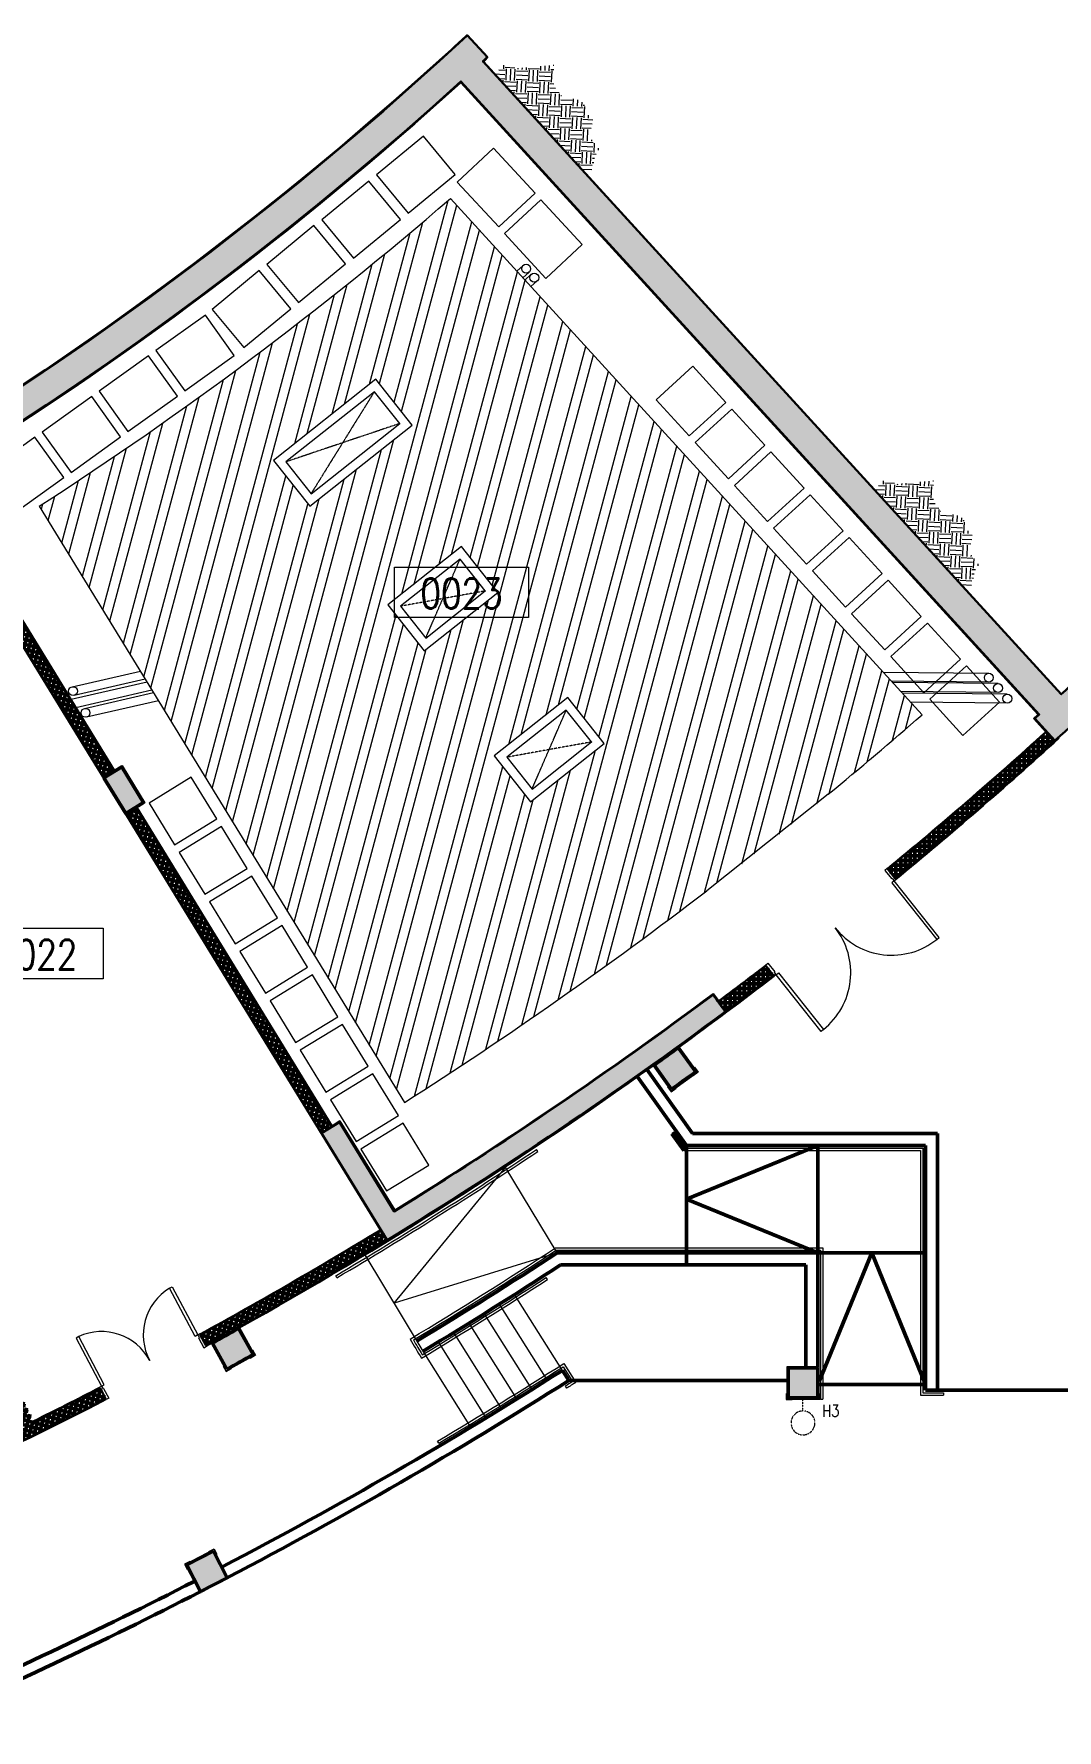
# Model space of a CAD drawing. Header units: inches. Extents: x 228171 to 360635, y 96017 to 200731.
# Drawn here: x 278700 to 295828, y 114907 to 143288 of the extents above; entities that cross this region are included whole.
import ezdxf
from ezdxf.enums import TextEntityAlignment as Align

# ---------------------------------------------------------------- set-up
doc = ezdxf.new("R2010")
doc.units = ezdxf.units.IN
doc.header["$MEASUREMENT"] = 0
doc.linetypes.add('Lower Floor$0$HIDDEN2', pattern=[4.762499999999999, 3.175, -1.5875])
for name, color, linetype, lineweight in [('COLUMN - Lower Floor$0$A-G250-M-Walls-Concrete', 251, 'Continuous', 30), ('COLUMN - Lower Floor$0$A-G26-M-Columns-Concrete', 251, 'Continuous', 50), ('COLUMN - Lower Floor$0$A-G262-H-Columns', 251, 'Continuous', 9), ('Lower Floor$0$A-G23-M-Stairs-Concrete', 251, 'Continuous', 15), ('Lower Floor$0$A-G23-M-Stairs-Railings', 251, 'Continuous', 15), ('Lower Floor$0$A-G250-G-Walls-Low-Level', 251, 'Continuous', 15), ('Lower Floor$0$A-G250-M-Walls-Blockwork', 251, 'Continuous', 25), ('Lower Floor$0$A-G251-H-External-Walls', 251, 'Continuous', 5), ('Lower Floor$0$A-G252-H-Internal-Walls', 251, 'Continuous', 9), ('Lower Floor$0$A-G312-M-Wall-Finish-Plaster', 7, 'Continuous', 15), ('Lower Floor$0$A-G322-M-Door', 251, 'Continuous', 15), ('Lower Floor$0$A-G331-M-Floor-Finish-Raised-Floor', 251, 'Continuous', 5), ('Lower Floor$0$A-G4-M-Furniture-and-Fittings', 251, 'Continuous', 9), ('Lower Floor$0$A-G52-M-Plinth', 251, 'Continuous', 9), ('Lower Floor$0$A-G541-M-Wall-Lights-100', 251, 'Lower Floor$0$HIDDEN2', 9), ('Lower Floor$0$Z-Z001-S-Room-Name-Identification-250', 7, 'Continuous', 25)]:
    doc.layers.add(name, color=color, linetype=linetype, lineweight=lineweight)
doc.layers.add('Lower Floor$0$A-G541-M-Light-Symbol-Text-100', color=251, linetype='Continuous', lineweight=9, plot=False)
doc.layers.add('Z-Z020-A-Xref', color=7, linetype='Continuous')
doc.styles.add('Lower Floor$0$ST1', font='romans.shx', dxfattribs={"width": 0.8})
doc.styles.add('Lower Floor$0$Tag-RomanS', font='romans.shx', dxfattribs={"width": 0.8})
pattern_1 = [(74.99999999999999, (189220.6348981593, 257263.1440931406), (-76.6703624616948, 20.54376170501259), []), (165, (189220.6348981593, 257263.1440931406), (-20.54376170501259, -76.6703624616948), [])]

# ---------------------------------------------------------------- blocks, each defined once
blk = doc.blocks.new('COLUMN - Lower Floor')
at = {"layer": 'COLUMN - Lower Floor$0$A-G262-H-Columns'}
h = blk.add_hatch(color=256, dxfattribs=at)
edge = h.paths.add_edge_path()
edge.add_line((106571.4027449501, -125799.3185053534), (106234.0683205308, -125430.2583901323))
edge.add_arc((102341.0462987949, -121096.8717561632), 5825.277691336474, 311.9358469682542, 312.9210573471135)
edge.add_line((106308.0024286237, -125362.6799146715), (96627.08900819754, -114771.3380799699))
edge.add_arc((56495.3209119322, -70488.6315864771), 59762.16951317318, 273.69945726336533, 312.18484493445754, ccw=False)
edge.add_line((60351.34673700081, -130126.2704545414), (60317.03077675416, -129627.4494296513))
edge.add_arc((60383.57363976126, -130250.0620803192), 626.1584986158333, 93.14673319082681, 96.10043358758338, ccw=False)
edge.add_line((60349.20176513685, -129624.8476853924), (59990.61784737064, -120498.2998416004))
edge.add_arc((56500.0000001071, -70500.00000211783), 50119.99999794934, 273.9936094258472, 274.5655538404867)
edge.add_line((60489.53433304247, -120460.9649207498), (60846.28680035006, -129540.921543872))
edge.add_line((60846.28680035006, -129540.921543872), (60848.22570328874, -129590.2699189861))
edge.add_line((60848.22570328874, -129590.2699189861), (60865.68262515709, -129588.9564758671))
edge.add_arc((56510.70640131131, -70524.85277099216), 59224.43891140279, 274.2169614198618, 312.4371350071279)
edge.add_arc((46192.77479933143, -59289.52994008036), 74478.66135809133, 312.4628601116419, 312.7308167146163)
edge.add_line((96730.63152723186, -113997.8111691909), (97070.11628814542, -114364.8659122147))
edge.add_arc((25113.18461643915, -36539.56229705857), 105993.2917613084, 312.70160766514755, 312.75633564998884, ccw=False)
edge.add_line((96995.74602546776, -114433.5624747043), (106677.3316523645, -125025.6397326253))
edge.add_arc((56499.9999999864, -70500.00000007491), 74099.9999999772, 312.6218763195522, 314.9619633340324)
edge.add_line((108861.8166622479, -122931.3852175602), (109231.813393814, -123268.511976396))
edge.add_arc((56500.00000002368, -70500.00000011356), 74599.99999992352, 312.1596275781986, 314.98006950406335, ccw=False)
edge.add_line((106571.4027449501, -125799.3185053534), (106571.4027449499, -125799.3185053533))
edge.add_line((106571.4027449499, -125799.3185053533), (106571.4027449501, -125799.3185053534))
for points in [[(90949.87240858328, -126238.6258388063), (90651.44836263858, -126421.5003553525), (91017.19739573094, -127018.3484472419), (91315.62144167564, -126835.4739306957)], [(102603.598372458, -136296.8811099902), (102103.598372458, -136296.8811099902), (102103.598372458, -136796.8811099902), (102603.598372458, -136796.8811099902)], [(92483.5381142262, -139363.8489495861), (92039.64733603499, -139593.9814701842), (92269.77985663303, -140037.8722483754), (92713.67063482423, -139807.7397277773)]]:
    blk.add_hatch(color=256, dxfattribs=at).paths.add_polyline_path(points)
h = blk.add_hatch(color=256, dxfattribs=at)
edge = h.paths.add_edge_path()
edge.add_arc((56499.99999997093, -70500.00000005818), 74599.99999999999, 301.42319096231796, 306.67510149814746, ccw=False)
edge.add_line((95393.08831301598, -134159.1523779659), (94295.65521992113, -132368.3045880155))
edge.add_line((94295.65521992113, -132368.3045880155), (94594.0791676162, -132185.4299111406))
edge.add_line((94594.0791676162, -132185.4299111406), (95508.45298269272, -133677.5521518691))
edge.add_arc((56499.99999997812, -70500.00000006915), 74249.99999998687, 301.6929103855368, 306.6751014966414)
edge.add_arc((104178.5065376593, -127788.927177679), 4026.309249822567, 214.1840062622279, 219.1661973733325)
h = blk.add_hatch(color=256, dxfattribs=at)
edge = h.paths.add_edge_path()
edge.add_line((100150.8775154641, -131636.0392251128), (99860.33438631264, -131229.1182375613))
edge.add_arc((56500.00000143998, -70500.00000209307), 74619.99999749026, 305.5266765894141, 305.9105938089148)
edge.add_line((100266.2806582564, -130937.2159960005), (100559.5384295075, -131342.1849819948))
edge.add_arc((56499.99999968, -70499.99999965502), 75120.00000049718, 305.5266786128025, 305.91059071145577, ccw=False)
h = blk.add_hatch(color=256, dxfattribs=at)
edge = h.paths.add_edge_path()
edge.add_line((92708.57105388146, -136317.579624868), (92467.56381627926, -135879.4979984211))
edge.add_arc((56499.99055928908, -70500.0052378572), 74619.99999749115, 298.8167494268499, 299.2006666463506)
edge.add_line((92904.83620602904, -135637.0270692444), (93148.76756892721, -136073.4872509461))
edge.add_arc((56499.99055782511, -70500.00523523212), 75120.00000049683, 298.8167514502397, 299.2006635488929, ccw=False)
at = {"layer": 'COLUMN - Lower Floor$0$A-G250-M-Walls-Concrete'}
for points in [[(106571.4027449501, -125799.3185053534), (106234.0683205308, -125430.2583901323, 0.004298817714164418), (106308.0024286237, -125362.6799146715), (96627.08900819754, -114771.3380799699, -0.1695205963096173), (60351.34673700081, -130126.2704545414), (60317.03077675416, -129627.4494296513, -0.0128886628671375), (60349.20176513685, -129624.8476853924), (59990.61784737064, -120498.2998416004, 0.002495583474221951), (60489.53433304247, -120460.9649207498), (60846.28680035006, -129540.921543872), (60848.22570328874, -129590.2699189861), (60865.68262515709, -129588.9564758671, 0.1683303593735006), (96474.22419993022, -114233.5636823191, 0.001169181776341897), (96730.63152723186, -113997.8111691909), (97070.11628814542, -114364.8659122147, -0.0002387958866543937), (96995.74602546776, -114433.5624747043), (106677.3316523645, -125025.6397326253, 0.01021091064662063), (108861.8166622479, -122931.3852175602), (109231.813393814, -123268.511976396, -0.0123071208023742), (106571.4027449501, -125799.3185053534), (106571.4027449499, -125799.3185053533)], [(101056.8396016227, -130331.8313669207, -0.02291979483901602), (95393.08831301598, -134159.1523779659), (94295.65521992113, -132368.3045880155), (94594.0791676162, -132185.4299111406), (95508.45298269272, -133677.5521518691, 0.02174233481994974), (100847.7927654645, -130051.1190225319, 0.02174233481994974)]]:
    blk.add_lwpolyline(points, format="xyb", close=True, dxfattribs=at)
blk.add_lwpolyline([(100847.7927654645, -130051.1190225319), (101056.8396016227, -130331.8313669207)], dxfattribs=at)
at = {"layer": 'COLUMN - Lower Floor$0$A-G26-M-Columns-Concrete'}
for points in [[(90949.87240858328, -126238.6258388063), (90651.44836263858, -126421.5003553525), (91017.19739573094, -127018.3484472419), (91315.62144167564, -126835.4739306957)], [(102603.598372458, -136296.8811099902), (102103.598372458, -136296.8811099902), (102103.598372458, -136796.8811099902), (102603.598372458, -136796.8811099902)], [(92483.5381142262, -139363.8489495861), (92039.64733603499, -139593.9814701842), (92269.77985663303, -140037.8722483754), (92713.67063482423, -139807.7397277773)]]:
    blk.add_lwpolyline(points, close=True, dxfattribs=at)
for points in [[(100150.8775154641, -131636.0392251128), (99860.33438631264, -131229.1182375613, 0.001675156450757713), (100266.2806582564, -130937.2159960005), (100559.5384295075, -131342.1849819948, -0.001675134106782758), (100150.8775154641, -131636.0392251128)], [(92708.57105388146, -136317.579624868), (92467.56381627926, -135879.4979984211, 0.001675156450757713), (92904.83620602904, -135637.0270692444), (93148.76756892721, -136073.4872509461, -0.001675134106782758), (92708.57105388146, -136317.579624868)]]:
    blk.add_lwpolyline(points, format="xyb", close=True, dxfattribs=at)
blk = doc.blocks.new('Lower Floor$0$tag-roomname')
at = {"linetype": 'Continuous', "lineweight": 15}
blk.add_lwpolyline([(-4.480379180775458, 3.381071274340343), (4.480379180775799, 3.381071274340343), (4.480379180775799, -4.547473508864641e-13), (-4.480379180775458, -4.547473508864641e-13)], close=True, dxfattribs=at)
at = {"lineweight": 25, "ltscale": 0.01, "style": 'Lower Floor$0$Tag-RomanS', "width": 0.8}
blk.add_attdef('ROOM_NO_2', text='', height=2, dxfattribs=at).set_placement((-6.622258297284134e-12, 1.611682818592612), align=Align.MIDDLE_CENTER)
at = {"linetype": 'ByBlock', "lineweight": 35, "ltscale": 0.01, "style": 'Lower Floor$0$Tag-RomanS', "width": 0.8, "flags": 1}
for tag, p in [('ROOM_NAME_1', (-5.911715561524034e-12, -2.2875250534305)), ('ROOM_NAME_2', (-5.911715561524034e-12, -5.744039249906791))]:
    blk.add_attdef(tag, text='', height=2.499999, dxfattribs=at).set_placement(p, align=Align.MIDDLE_CENTER)
blk = doc.blocks.new('Lower Floor$0$E-H3')
at = {"ltscale": 0.02}
for p, q in [((200, 0), (-200, 0)), ((0, 200), (0, 0))]:
    blk.add_line(p, q, dxfattribs=at)
blk.add_circle((0, 400), 200, dxfattribs=at)
at = {"layer": 'Lower Floor$0$A-G541-M-Light-Symbol-Text-100', "style": 'Lower Floor$0$ST1', "width": 0.8}
blk.add_attdef('H3', (322.6665829119156, 96.0050547325809), '', height=200, dxfattribs=at)

msp = doc.modelspace()

# ---------------------------------------------------------------- hatches: boundary and pattern name
at = {"layer": 'Lower Floor$0$A-G251-H-External-Walls'}
h = msp.add_hatch(dxfattribs=at)
h.set_pattern_fill('EARTH', color=256, scale=30, angle=-2.571429646040616, style=0)
h.set_pattern_definition([(357.4285703539594, (282457.9987916773, 250273.7168341058), (198.8549327669233, 181.76142526472), [190.5, -190.5]), (357.4285703539594, (282461.203824334, 250345.0824012367), (198.8549327669233, 181.76142526472), [190.5, -190.5]), (357.4285703539594, (282464.4088569906, 250416.4479683677), (198.8549327669233, 181.76142526472), [190.5, -190.5]), (87.42857035395939, (282489.2657235865, 250439.1681465257), (-181.76142526472, 198.8549327669233), [190.5, -190.5]), (87.42857035395939, (282560.6312907175, 250435.9631138691), (-181.76142526472, 198.8549327669233), [190.5, -190.5]), (87.42857035395939, (282631.9968578484, 250432.7580812124), (-181.76142526472, 198.8549327669233), [190.5, -190.5])])
h.paths.add_polyline_path([(288087.6964061953, 141242.5702343285), (288161.4287256802, 141362.3704499839), (287993.0125609212, 141575.2631697549), (288059.7630491458, 141845.8947005621), (287955.3755347352, 141960.0991976363), (287908.0336120983, 142126.4456653493), (287801.218417855, 142186.0299811402), (287543.5946957521, 142238.776901954), (287401.2736470473, 142423.1204257613), (287402.7804176926, 142765.1289668086), (286771.0152328562, 142711.7149929865), (286596.5322185805, 142788.0546884764), (286411.1328180018, 142618.5921620833), (286411.8562208131, 142615.723111204), (287916.5342666971, 140969.5396527813), (288035.2073159141, 140984.974196181), (288068.5843487159, 141120.2892369558)])
h = msp.add_hatch(dxfattribs=at)
h.set_pattern_fill('EARTH', color=256, scale=30, angle=-2.571429646040616, style=0)
h.set_pattern_definition([(357.4285703539594, (288813.5086787245, 243320.5116122187), (198.8549327669233, 181.76142526472), [190.5, -190.5]), (357.4285703539594, (288816.7137113811, 243391.8771793497), (198.8549327669233, 181.76142526472), [190.5, -190.5]), (357.4285703539594, (288819.9187440378, 243463.2427464806), (198.8549327669233, 181.76142526472), [190.5, -190.5]), (87.42857035395939, (288844.7756106337, 243485.9629246387), (-181.76142526472, 198.8549327669233), [190.5, -190.5]), (87.42857035395939, (288916.1411777646, 243482.7578919821), (-181.76142526472, 198.8549327669233), [190.5, -190.5]), (87.42857035395939, (288987.5067448955, 243479.5528593254), (-181.76142526472, 198.8549327669233), [190.5, -190.5])])
h.paths.add_polyline_path([(294443.2062932425, 134289.3650124415), (294516.9386127273, 134409.1652280969), (294348.5224479684, 134622.0579478678), (294415.272936193, 134892.6894786751), (294310.8854217823, 135006.8939757493), (294263.5434991454, 135173.2404434623), (294156.7283049021, 135232.8247592531), (293899.1045827992, 135285.5716800669), (293756.7835340945, 135469.9152038743), (293758.2903047397, 135811.9237449216), (293126.5251199033, 135758.5097710995), (292952.0421056277, 135834.8494665893), (292766.642705049, 135665.3869401963), (292767.3661078603, 135662.517889317), (294272.0441537443, 134016.3344308943), (294390.7172029613, 134031.768974294), (294424.0942357631, 134167.0840150687)])
at = {"layer": 'Lower Floor$0$A-G252-H-Internal-Walls', "lineweight": 50}
h = msp.add_hatch(dxfattribs=at)
h.set_pattern_fill('ANSI37', color=256, scale=25, angle=30, style=0)
h.set_pattern_definition(pattern_1)
h.paths.add_polyline_path([(274253.0535549704, 131437.4888302409), (274343.3709248382, 131259.0368605012, 0.01802188442736089), (278266.189133906, 133464.6053559224), (279872.0823360955, 130841.6431711297), (280042.6113006129, 130946.1434698389), (278271.059181346, 133837.0533736254), (278100.5271124758, 133732.5602468336), (278160.6275623374, 133634.4852402689, -0.01800951795603492)])
h = msp.add_hatch(dxfattribs=at)
h.set_pattern_fill('ANSI37', color=256, scale=25, angle=30, style=0)
h.set_pattern_definition(pattern_1)
h.paths.add_polyline_path([(278513.6929988271, 119980.0972892396, -0.01385515848836725), (274764.3232744006, 118266.2524446142), (274841.778979654, 118081.8586698827, 0.01873011240567952), (279900.327150099, 120453.9544014517), (279806.4287527594, 120630.560162771, -0.004190760992326417), (278693.1148674936, 120068.4998952918), (273267.3494797889, 130717.1751712934, 0.0008197210679388507), (273450.9641150108, 130807.8040430533), (273360.6465340983, 130986.2572788945, -0.0008245338073605912), (273176.5420391075, 130895.3949945558), (272881.5634290577, 131474.3237184011, -0.01195614627061518), (270207.4799740824, 130239.1304766357), (270284.1236249245, 130054.3727244607, 0.01117130055628303), (272792.7003430231, 131208.1893084964)])
h = msp.add_hatch(dxfattribs=at)
h.set_pattern_fill('ANSI37', color=256, scale=25, angle=45, style=0)
h.set_pattern_definition([(90, (189229.5940482132, 257251.1135640453), (-79.375, 7.105427357601002e-15), []), (180, (189229.5940482132, 257251.1135640453), (-7.105427357601002e-15, -79.375), [])])
h.paths.add_polyline_path([(295786.7103628237, 131459.0948699424), (295652.4707720427, 131607.3505022014, -0.01180912600008808), (292993.0810848248, 129311.6583251247), (293117.4588185942, 129154.9982652857, 0.01182089944061449)])
h = msp.add_hatch(dxfattribs=at)
h.set_pattern_fill('ANSI37', color=256, scale=25, angle=30, style=0)
h.set_pattern_definition(pattern_1)
h.paths.add_polyline_path([(280408.4456431431, 130349.1561656192), (280237.8322938902, 130244.7956458986), (283516.2901180804, 124894.8395051251), (283687.3796676178, 124999.588077621)])
h = msp.add_hatch(dxfattribs=at)
h.set_pattern_fill('ANSI37', color=256, scale=25, angle=45, style=0)
h.set_pattern_definition([(90, (189229.5940482132, 257251.1135640454), (-79.375, 7.105427357601002e-15), []), (180, (189229.5940482132, 257251.1135640454), (-7.105427357601002e-15, -79.375), [])])
h.paths.add_polyline_path([(291081.1962031964, 127538.3243460026), (290956.8184903571, 127694.9843794791, -0.003364304277213352), (290158.0191657293, 127091.7197808228), (290277.474499782, 126931.3127262199, 0.003376018881121264)])
h = msp.add_hatch(dxfattribs=at)
h.set_pattern_fill('ANSI37', color=256, scale=25, angle=30, style=0)
h.set_pattern_definition(pattern_1)
h.paths.add_polyline_path([(284613.7232111752, 123103.9917151747), (284509.2233932734, 123274.5198950858, -0.01174853439472405), (281484.0459398887, 121522.5246090661), (281577.9443403428, 121345.9188418889, 0.01175799642313435)])
at = {"layer": 'Lower Floor$0$A-G331-M-Floor-Finish-Raised-Floor'}
h = msp.add_hatch(dxfattribs=at)
h.set_pattern_fill('ANSI32', color=256, scale=50, angle=30, style=0)
h.set_pattern_definition([(74.99999999999999, (189220.6348981593, 257263.1440931406), (-460.0221747701688, 123.2625702300756), []), (74.99999999999999, (189415.063230474, 257375.3973431406), (-460.0221747701688, 123.2625702300756), [])])
h.paths.add_polyline_path([(285672.2482910306, 140534.5868229027, -0.03519972951879363), (278792.4358418828, 135387.400026551), (284902.9340089191, 125406.9071765101, 0.03722786467085989), (293568.4537561456, 131895.7933902897)])
h.paths.add_polyline_path([(287636.5170235559, 132184.028949677), (288245.0015889882, 131415.8189955429), (287014.2978869571, 130441.0018856157), (286405.8133215248, 131209.2118397497)], flags=16)
h.paths.add_polyline_path([(286466.3057287597, 133942.6499698694), (285235.6020267286, 132967.8328599421), (284627.1174612963, 133736.0428140762), (285857.8211633274, 134710.8599240035)], flags=16)
h.paths.add_polyline_path([(285034.2101439814, 136743.216726011), (283317.4960628043, 135383.4399930551), (282709.011497372, 136151.6499471891), (284425.7255785491, 137511.426680145)], flags=16)

# ---------------------------------------------------------------- linework, layer by layer
for p, q in [((286290.7511863047, 142898.2781809259), (285960.8464975088, 143254.9748421912)), ((286215.7350366746, 142808.0551727545), (286290.7511863047, 142898.2781809259))]:
    msp.add_line(p, q)
at = {"layer": 'Lower Floor$0$A-G23-M-Stairs-Concrete', "lineweight": 50}
for p, q in [((289624.2332706171, 122890.8749607251), (289624.2332706171, 124690.8749607251)), ((289624.2332706171, 123790.8749607251), (291824.2332706171, 124690.8749607251)), ((291824.2332706171, 122890.8749607251), (291824.2332706171, 124690.8749607251)), ((291824.2332706171, 122890.8749607251), (289624.2332706171, 123790.8749607251)), ((291824.2332706171, 122890.8749607251), (293624.2332706171, 122890.8749607251)), ((291844.2332706172, 120739.7638496141), (292724.2332706171, 122890.8749607251)), ((292724.2332706171, 122890.8749607251), (293624.2332706171, 120690.8749607251)), ((291844.2332706172, 120690.8749607251), (293624.2332706171, 120690.8749607251))]:
    msp.add_line(p, q, dxfattribs=at)
at = {"layer": 'Lower Floor$0$A-G23-M-Stairs-Concrete'}
for p, q in [((284730.9213176733, 122052.1605974295), (286616.4555005252, 124347.791356302)), ((287458.1910606766, 122890.8749607251), (286590.8520274024, 124331.0533436256)), ((287458.1910606766, 122890.8749607251), (284730.9213176733, 122052.1605974295)), ((285216.2276180582, 121247.1260174954), (284245.6150172884, 122857.1951773636)), ((287546.257274129, 120925.3304137342), (286747.1012151086, 122194.0380165397)), ((287038.5717393451, 120605.5564343826), (286239.1093769925, 121874.7503118393)), ((287292.7235788326, 120764.9527537249), (286493.2620541961, 122034.1453012984)), ((286528.413543649, 120289.7079505203), (285728.9228376998, 121558.9468252027)), ((286783.801741469, 120447.1414778542), (285984.3296525678, 121716.3507968052)), ((286015.782242457, 119977.7856685685), (285216.2276180582, 121247.1260174954)), ((286272.4070764125, 120133.2559626651), (285472.8888599713, 121402.5385118301))]:
    msp.add_line(p, q, dxfattribs=at)
at = {"layer": 'Lower Floor$0$A-G23-M-Stairs-Railings'}
for p, q in [((289413.2845042496, 124908.8786716294), (289380.7308252459, 124885.6352212976)), ((287136.2223303157, 124589.3060046468), (287114.0467932394, 124622.5963268948)), ((289580.4807128299, 124605.8749607251), (293539.2332706171, 124605.8749607251)), ((289601.0701517886, 124645.8749607251), (293579.2332706171, 124645.8749607251)), ((293539.2332706171, 124605.8749607251), (293539.2332706171, 120510.7242421715)), ((293579.2332706171, 124645.8749607251), (293579.2332706171, 120550.7242421715)), ((287432.8738547761, 122975.8749607251), (291909.2332706171, 122975.8749607251)), ((287444.7897476118, 122935.8749607251), (291869.2332706171, 122935.8749607251)), ((291869.2332706171, 122935.8749607251), (291869.2332706171, 120446.2629831503)), ((291909.2332706171, 122975.8749607251), (291909.2332706172, 120446.2629831503)), ((283772.700648944, 122475.6856186978), (283751.3734534879, 122509.5438053629)), ((287297.2638710772, 122446.3770487951), (287275.9433693643, 122480.2246087473)), ((287560.2507418389, 120987.5485049564), (287717.6739408076, 120737.6173470551)), ((287572.6775839738, 121042.8721808859), (287772.9385032941, 120724.9302017113)), ((287612.8773611271, 120819.5618118154), (287588.7475254209, 120857.5453744286)), ((287594.7117389131, 120660.7697285126), (287616.0300751292, 120626.9239136015)), ((291869.2332706171, 120446.2629831503), (291909.2332706172, 120446.2629831503)), ((293539.2332706171, 120510.7242421715), (293924.2332706171, 120510.7242421715)), ((293579.2332706171, 120550.7242421715), (293924.2332706171, 120550.7242421715)), ((293924.2332706171, 120550.7242421715), (293924.2332706171, 120510.7242421715)), ((285476.6842326421, 119707.8808550042), (285455.3573670568, 119741.7385179798))]:
    msp.add_line(p, q, dxfattribs=at)
at = {"layer": 'Lower Floor$0$A-G23-M-Stairs-Railings', "lineweight": 50}
msp.add_line((289624.2332706171, 122823.3749607251), (289624.2332706171, 122778.3749607251), dxfattribs=at)
at = {"layer": 'Lower Floor$0$A-G23-M-Stairs-Railings'}
for centre, radius, start, end in [((245720.6348981518, 186763.1440930504), 74664.99999996138, 300.6206509873221, 303.6686014727136), ((245720.6348981518, 186763.1440930504), 74704.99999996138, 300.6215004560572, 303.6686014727136), ((245720.6196671644, 186763.1313336721), 76215, 301.0197135130172, 303.1817847454591), ((245720.6196671644, 186763.1313336721), 76255, 301.0496977225886, 303.172829143099), ((245720.6196671644, 186763.1313336721), 76585, 301.0196586912044, 302.8800687909007), ((245720.6196671644, 186763.1313336721), 76545, 301.0495410811406, 302.880420671722), ((350732.2329342348, 160742.7339683893), 76585, 210.8699613060727, 211.1467708566129), ((350732.2329342348, 160742.7339683893), 76545, 210.899816282979, 211.1168884661895), ((245935.2889106855, 186425.615236447), 77515.00000000001, 300.6530188875248, 302.4900178265425), ((245935.2889106855, 186425.615236447), 77555.00000000001, 300.6538204334276, 302.4603196789031), ((328758.7974072145, 54931.81053933375), 77555.00000000001, 121.9505624978953, 122.0576857072062), ((328758.7974072145, 54931.81053933375), 77515.00000000001, 121.9208643501758, 122.057609460895)]:
    msp.add_arc(centre, radius, start, end, dxfattribs=at)
at = {"layer": 'Lower Floor$0$A-G250-G-Walls-Low-Level', "lineweight": 50}
for p, q in [((288805.1545760878, 125838.0379042567), (289624.2332706171, 124690.8749607251)), ((288968.2716503775, 125953.7668121923), (289727.1804654109, 124890.8749607251)), ((289380.7308252459, 124885.6352212976), (289580.4807128299, 124605.8749607251)), ((289413.2845042496, 124908.8786716294), (289601.0701517886, 124645.8749607251)), ((289727.1804654109, 124890.8749607251), (293824.2332706171, 124890.8749607251)), ((293824.2332706171, 124890.8749607251), (293824.2332706171, 120595.7242421715)), ((289624.2332706171, 124690.8749607251), (293624.2332706171, 124690.8749607251)), ((293624.2332706171, 124690.8749607251), (293624.2332706171, 120595.7242421716)), ((287458.1910606766, 122890.8749607251), (291824.2332706171, 122890.8749607251)), ((289624.2332706171, 122890.8749607251), (289624.2332706171, 122710.8749607251)), ((291824.2332706171, 122890.8749607251), (291824.2332706171, 120986.2629831503)), ((287517.7004657005, 122690.8749607251), (291624.2332706171, 122690.8749607251)), ((291624.2332706171, 122690.8749607251), (291624.2332706171, 120986.2629831503)), ((287546.2572850407, 120925.3304206662), (287653.1540662094, 120755.6169574128)), ((287653.1540662094, 120755.6169574128), (291324.2332706172, 120755.6169574129)), ((293624.2332706171, 120595.7242421716), (297735.936604784, 120595.7242421715)), ((293740.0467565277, 120595.7242421715), (298854.2478948603, 120595.7242421715))]:
    msp.add_line(p, q, dxfattribs=at)
for centre, radius, start, end in [((245720.6196671644, 186763.1313336721), 76300, 301.0832147734818, 303.1627627568026), ((245720.6196671644, 186763.1313336721), 76500, 301.0832147734818, 303.1181339522628), ((245935.2889106855, 186425.615236447), 77600.00000000001, 297.5774916170143, 302.4269459417949), ((245935.2889106855, 186425.615236447), 77800.00000000001, 297.5770461658553, 302.4263765186469), ((245935.2889106855, 186425.615236447), 77600.00000000001, 293.2446313852568, 297.1787830266765), ((245935.2889106855, 186425.615236447), 77800.00000000001, 293.1813819701511, 297.1793625369359)]:
    msp.add_arc(centre, radius, start, end, dxfattribs=at)
at = {"layer": 'Lower Floor$0$A-G250-M-Walls-Blockwork'}
for p, q in [((278271.059181346, 133837.0533736254), (280042.6113006129, 130946.1434698389)), ((278266.189133906, 133464.6053559224), (279872.0823360955, 130841.6431711297)), ((295657.1022741519, 131611.4512269204), (295792.0194833757, 131463.8454554109)), ((280042.6113006129, 130946.1434698389), (279872.0823360955, 130841.6431711296)), ((280408.4456431431, 130349.1561656192), (280237.8322938902, 130244.7956458987)), ((283687.3796676178, 124999.588077621), (280408.4456431431, 130349.1561656192)), ((280237.8322938902, 130244.7956458987), (283516.2901180804, 124894.8395051251)), ((292993.4502683394, 129311.9393452784), (293117.8279944747, 129155.2792950549)), ((290956.9928155775, 127695.1161730258), (291081.5653775117, 127538.6053777432)), ((290277.474499782, 126931.3127262199), (290158.0191657293, 127091.7197808228)), ((283516.2901180804, 124894.8395051251), (283687.3796676178, 124999.588077621)), ((284613.7232111752, 123103.9917151747), (284509.2233932734, 123274.5198950858)), ((281577.9443403428, 121345.9188418889), (281484.0459398887, 121522.5246090661)), ((279806.4287527594, 120630.560162771), (279900.327150099, 120453.9544014517))]:
    msp.add_line(p, q, dxfattribs=at)
for centre, radius, start, end in [((245720.6348981518, 186763.1440930504), 74399.99999996138, 309.4487159552395, 312.1589048449221), ((245720.6348981518, 186763.1440930504), 74599.99999996138, 309.4460307943468, 312.1596275793126), ((245720.6348981518, 186763.1440930504), 74399.99999996138, 306.6751014984118, 307.446153180655), ((245720.6348981518, 186763.1440930504), 74599.99999996138, 306.6751014984118, 307.4490258691073), ((245720.6348981518, 186763.1440930504), 74399.99999996138, 298.7305426036332, 301.4229844766848), ((245720.6348981518, 186763.1440930504), 74599.99999996138, 298.7285808518055, 301.4231909623448), ((245720.634898154, 186763.1440930451), 74399.99999995572, 296.3068581213608, 297.2673041709899), ((245720.6348981517, 186763.1440930508), 74599.99999996183, 292.9771418295384, 297.2692655217734)]:
    msp.add_arc(centre, radius, start, end, dxfattribs=at)
at = {"layer": 'Lower Floor$0$A-G312-M-Wall-Finish-Plaster'}
for p, q in [((295898.5777762228, 132251.6577023879), (286234.1880119281, 142824.9219360567)), ((295507.4454627727, 131901.41592848), (285846.675531604, 142470.7199067104)), ((278284.0086301084, 133844.9878206442), (280047.5634233014, 130966.7705510885)), ((278260.1620660666, 133443.3514569676), (284488.5849812232, 123279.4905171042)), ((295431.0946484527, 131831.6284952507), (295507.4454627727, 131901.41592848)), ((295431.0946484527, 131831.6284952507), (295632.3906707475, 131609.3150266019)), ((280047.7354288258, 130966.8759562244), (280175.459429431, 131045.1453355838)), ((280175.459429431, 131045.1453355838), (280556.8834210845, 130422.7180397563)), ((280556.8834210845, 130422.7180397563), (280428.9441259847, 130344.3167277422)), ((280428.9874149549, 130344.343255261), (283691.727393201, 125020.036273824)), ((292993.4502683394, 129311.9393452784), (292984.1219347708, 129323.68885422)), ((293117.8279944747, 129155.2792950549), (293130.2657615005, 129139.6132970704)), ((290956.9928155775, 127695.1161730258), (290947.6435524846, 127706.8651115286)), ((291093.9953643382, 127522.9491799372), (291081.5653775117, 127538.6053777432)), ((290071.5519020782, 127232.9437689225), (290161.0896404865, 127112.7106722549)), ((289808.1416686276, 125916.4364324359), (289500.1807823688, 126341.7094177078)), ((289064.6908258546, 126022.40639807), (289366.8962390599, 125599.1517661535)), ((289366.8962390599, 125599.1517661535), (289808.1416686276, 125916.4364324359)), ((283819.5793885271, 125098.3840884604), (283691.727393201, 125020.036273824)), ((283819.5793885271, 125098.3840884604), (284739.1017999609, 123609.4090034207)), ((281484.0459398887, 121522.5246090661), (281477.0035581991, 121535.7700447182)), ((282140.4911325609, 121640.2412038825), (282396.6507264036, 121181.8972047119)), ((281587.3900124221, 121328.2888737775), (281577.9443403428, 121345.9188418888)), ((281921.3552817256, 120918.3422027063), (281670.6739759366, 121374.0082194209)), ((282396.6507264036, 121181.8972047119), (281921.3552817256, 120918.3422027063)), ((279806.4287527594, 120630.560162771), (279799.3863713041, 120643.8055979824)), ((279909.716607139, 120436.2945450972), (279900.3271500989, 120453.9544014517)), ((281712.7233426892, 117926.256075506), (281233.3213022426, 117677.7129532601)), ((281958.9632870742, 117451.296516332), (281712.7233426892, 117926.256075506)), ((281233.3213022426, 117677.7129532601), (281479.5149272573, 117202.8427371368))]:
    msp.add_line(p, q, dxfattribs=at)
for points in [[(289760.5122541434, 125999.2592527273), (289822.0963861041, 125914.2157656713), (289737.0528990481, 125852.6316337106)], [(289304.1604949714, 125668.7927122521), (289365.7446269321, 125583.7492251961), (289450.7881139881, 125645.3333571567)], [(282359.3120237376, 121269.8203937501), (282410.2309898677, 121177.9930618263), (282318.4036579439, 121127.0740956962)], [(281866.5549309182, 120996.5827727283), (281917.4738970483, 120904.7554408045), (282009.301228972, 120955.6744069346)], [(291294.2332706172, 120536.2629831503), (291294.2332706172, 120436.2629831503), (291394.2332706172, 120436.2629831503)], [(291854.2332706172, 120536.2629831503), (291854.2332706172, 120436.2629831503), (291754.2332706172, 120436.2629831503)], [(281628.2203522028, 117893.7100373623), (281716.9985078411, 117939.7365414819), (281763.0250119607, 117850.9583858436)], [(281308.6189919051, 117728.0146225316), (281219.8408362669, 117681.988118412), (281265.8673403864, 117593.2099627738)]]:
    msp.add_lwpolyline(points, dxfattribs=at)
msp.add_lwpolyline([(291844.2332706172, 120986.2629831503), (291304.2332706172, 120986.2629831503), (291304.2332706172, 120446.2629831503), (291844.2332706172, 120446.2629831503)], close=True, dxfattribs=at)
for centre, radius, start, end in [((245719.0196802598, 186761.5724125889), 59264.05873497017, 274.1952409642775, 312.7675649777595), ((245704.6537203523, 186787.0536741302), 59793.97422550512, 301.6114002566219, 312.1704872342942), ((245720.6348981518, 186763.1440930504), 74384.99999996138, 309.4489179245471, 312.1436905458066), ((245720.6348981518, 186763.1440930504), 74619.99999996138, 309.445763070565, 312.2212572539808), ((245720.6348981518, 186763.1440930504), 74619.99999996138, 305.9221121232826, 307.449226564533), ((245720.6348981518, 186763.1440930504), 74384.99999996138, 306.6866553955779, 307.4459383936904), ((245565.6038101065, 186993.1633659013), 74512.16854879745, 301.7175944123623, 306.6766049807444), ((245720.6348981518, 186763.1440930504), 74619.99999996138, 299.2121781673272, 305.5113199073975), ((245720.6348981518, 186763.1440930504), 74384.99999996138, 298.7306901613257, 301.4114150387233), ((245720.6348981518, 186763.1440930504), 74619.99999996138, 298.7284341450591, 298.8013843581701), ((245720.6348981518, 186763.1440930504), 74384.99999996138, 296.3182730753642, 297.2671566434771), ((245720.6348981518, 186763.1440930504), 74619.99999996138, 292.9950516273489, 297.2694122006425), ((-26884.34181118245, 712848.2212236642), 670732.200699328, 297.3704694664073, 297.4165977450774)]:
    msp.add_arc(centre, radius, start, end, dxfattribs=at)
msp.add_point((280292.8522988317, 130279.3785610019), dxfattribs=at)
at = {"layer": 'Lower Floor$0$A-G322-M-Door'}
for points in [[(293060.0170214573, 129147.6826540669), (293069.415193102, 129155.1441800325), (293100.5048846255, 129115.9851315126), (293130.2657615005, 129139.6132970704), (292984.1219347708, 129323.68885422), (292945.4507604702, 129291.8686619671)], [(293061.3458385211, 129084.8954369469), (293814.9600347941, 128135.6801593752), (293854.1190808986, 128166.7698539409), (293100.5048846255, 129115.9851315126)], [(291102.064710119, 127593.1979209931), (291092.6665396332, 127585.7363935676), (291123.7562372396, 127546.5773498772), (291093.995364035, 127522.9491796964), (290947.6511965418, 127706.8555054713), (290986.389850985, 127738.7312237295)], [(291162.9152833455, 127577.6670444412), (291916.5294795781, 126628.4517668374), (291877.3704334723, 126597.3620722734), (291123.7562372398, 127546.5773498772)], [(281399.313279621, 121494.439413671), (280971.0691271375, 122299.5500469393), (281015.2169784183, 122323.0227380354), (281443.4611309018, 121517.9121047672)], [(279877.0953674615, 120685.1010246762), (279449.1318527238, 121490.3608684479), (279404.9840014431, 121466.8881773517), (279832.9475161808, 120661.62833358)]]:
    msp.add_lwpolyline(points, close=True, dxfattribs=at)
for points in [[(281456.3383376905, 121468.1308076234), (281543.1859462574, 121304.7862941462), (281587.3900124221, 121328.2888737775), (281477.0134978751, 121535.7513500002), (281443.4611309018, 121517.9121047672), (281466.9338219979, 121473.7642534864), (281456.3383376905, 121468.1308076234)], [(279867.0156915843, 120623.1139281624), (279953.8644584198, 120459.7672361933), (279909.716607139, 120436.2945450972), (279799.3951492074, 120643.789088347), (279832.9475161808, 120661.62833358), (279856.4202072769, 120617.4804822993), (279867.0156915843, 120623.1139281624)]]:
    msp.add_lwpolyline(points, dxfattribs=at)
for centre, radius, start, end in [((291162.9152833455, 127577.6670444413), 1211.999999999929, 308.4472525842059, 38.44725258551185), ((293061.3458385211, 129084.8954369469), 1211.999999999929, 218.4472525855118, 308.4472525855119), ((281443.2866218008, 121518.9388427246), 912.3284575258356, 121.1711288221118, 208.0609276070779), ((279832.1939249744, 120662.3471830449), 912.3284575258356, 27.93676994255475, 114.8265687274551)]:
    msp.add_arc(centre, radius, start, end, dxfattribs=at)
at = {"layer": 'Lower Floor$0$A-G4-M-Furniture-and-Fittings'}
for p, q in [((286889.7804436976, 139413.4765431349), (286784.7434820607, 139317.4685256974)), ((286990.9810235109, 139302.7586916137), (286885.9440618739, 139206.7506741762)), ((287024.7145501153, 139265.8527411067), (286919.6775884783, 139169.8447236692)), ((287125.9151299286, 139155.1348895855), (287020.8781682915, 139059.126872148)), ((279338.6486409786, 132363.6431984354), (280483.2089956249, 132625.8004137735)), ((292916.4727564779, 132609.0890616095), (294685.4019917403, 132591.420094321)), ((279201.0455836658, 132126.9465815864), (280593.379305644, 132445.8553485146)), ((279234.5352737724, 131980.7329000905), (280676.0070381583, 132310.8965495703)), ((280562.5192441623, 132490.0817576861), (279372.138331085, 132217.4295169396)), ((279546.6959162451, 132000.9373238464), (280703.5496156631, 132265.9102832556)), ((294684.6530493957, 132441.4238338451), (293054.8487316586, 132457.6997049237)), ((294841.0799408021, 132417.0262967214), (293075.9100330869, 132434.6577218769)), ((294840.3309984576, 132267.0300362455), (293214.2860082676, 132283.2683651911)), ((294994.3207931526, 132240.4649677399), (293237.3692224594, 132258.0143213286)), ((280783.0355692243, 132130.2318717386), (279580.1856063516, 131854.7236423506)), ((294993.571850808, 132090.468707264), (293375.7451976401, 132106.6249646428))]:
    msp.add_line(p, q, dxfattribs=at)
for points in [[(285750.0428313116, 140936.8288822256), (285221.8717225892, 141577.0907660754), (284435.043865328, 140928.0130180069), (284963.2149740505, 140287.7511341571), (285750.0428313116, 140936.8288822256)], [(287089.1424130773, 140625.6559568451), (286480.5149094712, 140061.322224153), (285786.9963464038, 140809.2740960545), (286395.6238500099, 141373.6078287465), (287089.1424130773, 140625.6559568451)], [(284836.7667496668, 140183.3562057423), (284308.5956409444, 140823.6180895921), (283521.7677836832, 140174.5403415235), (284049.9388924057, 139534.2784576737), (284836.7667496668, 140183.3562057423)], [(287185.0084683675, 140509.9866011834), (286576.3809647614, 139945.6528684913), (287269.8995278288, 139197.7009965898), (287878.5270314349, 139762.0347292819), (287185.0084683675, 140509.9866011834)], [(283914.2190793655, 139441.1227748774), (283386.0479706431, 140081.3846587272), (282599.2201133819, 139432.3069106587), (283127.3912221043, 138792.0450268089), (283914.2190793655, 139441.1227748774)], [(283000.9429977207, 138687.6500983941), (282472.7718889983, 139327.9119822439), (281685.944031737, 138678.8342341753), (282214.1151404595, 138038.5723503255), (283000.9429977207, 138687.6500983941)], [(282053.7781788613, 137908.7816848814), (281570.234052728, 138583.3816241653), (280741.2076213188, 137989.1466739774), (281224.7517474521, 137314.5467346934), (282053.7781788613, 137908.7816848814)], [(281102.8360957742, 137227.1592420188), (280619.2919696409, 137901.7591813028), (279790.2655382316, 137307.5242311149), (280273.809664365, 136632.9242918309), (281102.8360957742, 137227.1592420188)], [(289670.3801636368, 136560.6513792971), (289117.1503273243, 137165.9089676128), (289729.7891057415, 137725.885509246), (290283.0189420539, 137120.6279209303), (289670.3801636368, 136560.6513792971)], [(280151.8940126871, 136545.5367991563), (279668.3498865538, 137220.1367384403), (278839.3234551445, 136625.9017882523), (279322.8675812778, 135951.3018489683), (280151.8940126871, 136545.5367991563)], [(290324.8105797623, 135844.6759394602), (289771.5807434499, 136449.9335277759), (290384.2195218671, 137009.9100694091), (290937.4493581795, 136404.6524810934), (290324.8105797624, 135844.6759394602)], [(279200.9519295999, 135863.9143562937), (278717.4078034666, 136538.5142955777), (277888.3813720574, 135944.2793453898), (278371.9254981907, 135269.6794061058), (279200.9519295999, 135863.9143562937)], [(290979.240995888, 135128.7004996233), (291591.8797743051, 135688.6770412565), (291038.6499379927, 136293.9346295723), (290426.0111595755, 135733.958087939), (290979.240995888, 135128.7004996233)], [(291633.6714120135, 134412.7250597864), (291080.4415757012, 135017.9826481021), (291693.0803541183, 135577.9591897354), (292246.3101904307, 134972.7016014197), (291633.6714120135, 134412.7250597864)], [(292288.1018281392, 133696.7496199495), (292900.7406065563, 134256.7261615827), (292347.5107702439, 134861.9837498984), (291734.8719918267, 134302.0072082652), (292288.1018281392, 133696.7496199495)], [(292942.5322442647, 132980.7741801126), (292389.3024079523, 133586.0317684283), (293001.9411863695, 134146.0083100616), (293555.1710226819, 133540.7507217458), (292942.5322442648, 132980.7741801126)], [(293596.9626603904, 132264.7987402757), (293043.7328240779, 132870.0563285914), (293656.3716024951, 133430.0328702247), (294209.6014388075, 132824.775281909), (293596.9626603904, 132264.7987402757)], [(294251.3930765159, 131548.8233004388), (293698.1632402036, 132154.0808887545), (294310.8020186207, 132714.0574303878), (294864.0318549331, 132108.7998420721), (294251.393076516, 131548.8233004388)], [(281334.8764449965, 130851.7126222938), (280627.0096206926, 130418.3253139311), (281055.1753952198, 129718.9870055827), (281763.0422195236, 130152.3743139455), (281334.8764449965, 130851.7126222938)], [(281841.3652270591, 130024.4465746134), (281133.4984027552, 129591.0592662507), (281561.6641772823, 128891.7209579022), (282269.5310015861, 129325.108266265), (281841.3652270591, 130024.4465746134)], [(282347.8540091216, 129197.180526933), (281639.9871848177, 128763.7932185702), (282068.1529593448, 128064.4549102218), (282776.0197836487, 128497.8422185846), (282347.8540091216, 129197.180526933)], [(282854.3427911841, 128369.9144792526), (282146.4759668802, 127936.5271708897), (282574.6417414073, 127237.1888625414), (283282.5085657111, 127670.5761709042), (282854.3427911841, 128369.9144792526)], [(283360.8315732466, 127542.6484315721), (282652.9647489427, 127109.2611232094), (283081.1305234698, 126409.922814861), (283788.9973477737, 126843.3101232237), (283360.8315732466, 127542.6484315721)], [(283867.3203553091, 126715.3823838917), (283159.4535310052, 126281.9950755289), (283587.6193055323, 125582.6567671805), (284295.4861298362, 126016.0440755433), (283867.3203553091, 126715.3823838917)], [(284373.8091373716, 125888.1163362113), (283665.9423130677, 125454.7290278485), (284094.1080875949, 124755.3907195001), (284801.9749118987, 125188.7780278629), (284373.8091373716, 125888.1163362113)], [(284880.2979194341, 125060.8502885308), (284172.4310951302, 124627.4629801681), (284600.5968696573, 123928.1246718197), (285308.4636939612, 124361.5119801825), (284880.2979194342, 125060.8502885309)]]:
    msp.add_lwpolyline(points, dxfattribs=at)
for centre in [(286940.3807336043, 139358.1176173743), (287075.314840022, 139210.4938153461), (294685.4019917403, 132516.420094321), (279355.3934860318, 132290.5363576875), (294841.0799408021, 132342.0262967214), (279217.7904287191, 132053.8397408384), (279563.4407612983, 131927.8304830985), (294994.3207931526, 132165.4649677399)]:
    msp.add_circle(centre, 75, dxfattribs=at)
at = {"layer": 'Lower Floor$0$A-G52-M-Plinth'}
for p, q in [((293568.4537561456, 131895.7933902897), (285672.2482910306, 140534.5868229027)), ((278788.5663599326, 135384.9093532708), (284903.0495941055, 125406.9809897959)), ((291998.6279498449, 130565.391615885), (289962.1628312562, 128948.5496223097))]:
    msp.add_line(p, q, dxfattribs=at)
at = {"layer": 'Lower Floor$0$A-G52-M-Plinth', "linetype": 'Lower Floor$0$HIDDEN2', "ltscale": 0.05}
for p, q in [((283341.9438263811, 135594.1585419683), (284401.2778149723, 137300.7081312318)), ((284823.4915950682, 136767.6644895878), (282919.7300462852, 136127.2021836124)), ((285260.0497903054, 133178.5514088554), (285833.3733997506, 134500.1413750903)), ((286255.5871798465, 133967.0977334462), (284837.8360102095, 133711.5950504994)), ((287038.7456505338, 130651.7204345289), (287612.0692599791, 131973.3104007638)), ((288034.2830400749, 131440.2667591198), (286616.531870438, 131184.764076173))]:
    msp.add_line(p, q, dxfattribs=at)
at = {"layer": 'Lower Floor$0$A-G52-M-Plinth'}
for points in [[(285034.2101439814, 136743.216726011), (284425.7255785491, 137511.426680145), (282709.011497372, 136151.6499471891), (283317.4960628043, 135383.4399930551), (285034.2101439814, 136743.216726011)], [(284823.4915950682, 136767.6644895878), (284401.2778149723, 137300.7081312318), (282919.7300462852, 136127.2021836124), (283341.9438263811, 135594.1585419683), (284823.4915950682, 136767.6644895878)], [(286466.3057287597, 133942.6499698694), (285857.8211633274, 134710.8599240035), (284627.1174612963, 133736.0428140762), (285235.6020267286, 132967.8328599421), (286466.3057287597, 133942.6499698694)], [(286255.5871798465, 133967.0977334462), (285833.3733997506, 134500.1413750903), (284837.8360102095, 133711.5950504994), (285260.0497903054, 133178.5514088554), (286255.5871798465, 133967.0977334462)], [(288245.0015889882, 131415.8189955429), (287636.5170235559, 132184.028949677), (286405.8133215248, 131209.2118397497), (287014.2978869571, 130441.0018856157), (288245.0015889882, 131415.8189955429)], [(288034.2830400749, 131440.2667591198), (287612.0692599791, 131973.3104007638), (286616.531870438, 131184.764076173), (287038.7456505339, 130651.7204345289), (288034.2830400749, 131440.2667591198)]]:
    msp.add_lwpolyline(points, dxfattribs=at)
for centre, radius, start, end in [((245720.6316476978, 186763.1313336719), 61100.00000000002, 302.7660509728386, 310.8342206693362), ((245720.619667162, 186763.1313336756), 72800.00000000418, 309.4709511934241, 311.0905134581845), ((245720.6196671439, 186763.1313337022), 72800.00000003644, 302.5625615556542, 307.4243574833998)]:
    msp.add_arc(centre, radius, start, end, dxfattribs=at)

# ---------------------------------------------------------------- block references
at = {"layer": 'Lower Floor$0$A-G541-M-Wall-Lights-100'}
ref = msp.add_blockref('Lower Floor$0$E-H3', (291574.2332706172, 120446.2629831503), dxfattribs=dict(at, xscale=-1, rotation=180))
ref.add_attrib('H3', 'H3', (291896.8998535291, 120150.2579284178), dxfattribs={"layer": 'Lower Floor$0$A-G541-M-Light-Symbol-Text-100', "height": 200, "style": 'Lower Floor$0$ST1', "width": 0.8})
at = {"layer": 'Lower Floor$0$Z-Z001-S-Room-Name-Identification-250', "xscale": 250, "yscale": 250, "zscale": 250}
for p, values in [((285857.5643030373, 133522.6876982432), {'ROOM_NO_2': '0023'}), ((278740.462097341, 127477.6660604649), {'ROOM_NO_2': '0022'})]:
    msp.add_blockref('Lower Floor$0$tag-roomname', p, dxfattribs=at).add_auto_attribs(values)
at = {"layer": 'Z-Z020-A-Xref'}
msp.add_blockref('COLUMN - Lower Floor', (189220.6348981593, 257263.1440931406), dxfattribs=at)

doc.saveas('drawing.dxf')
